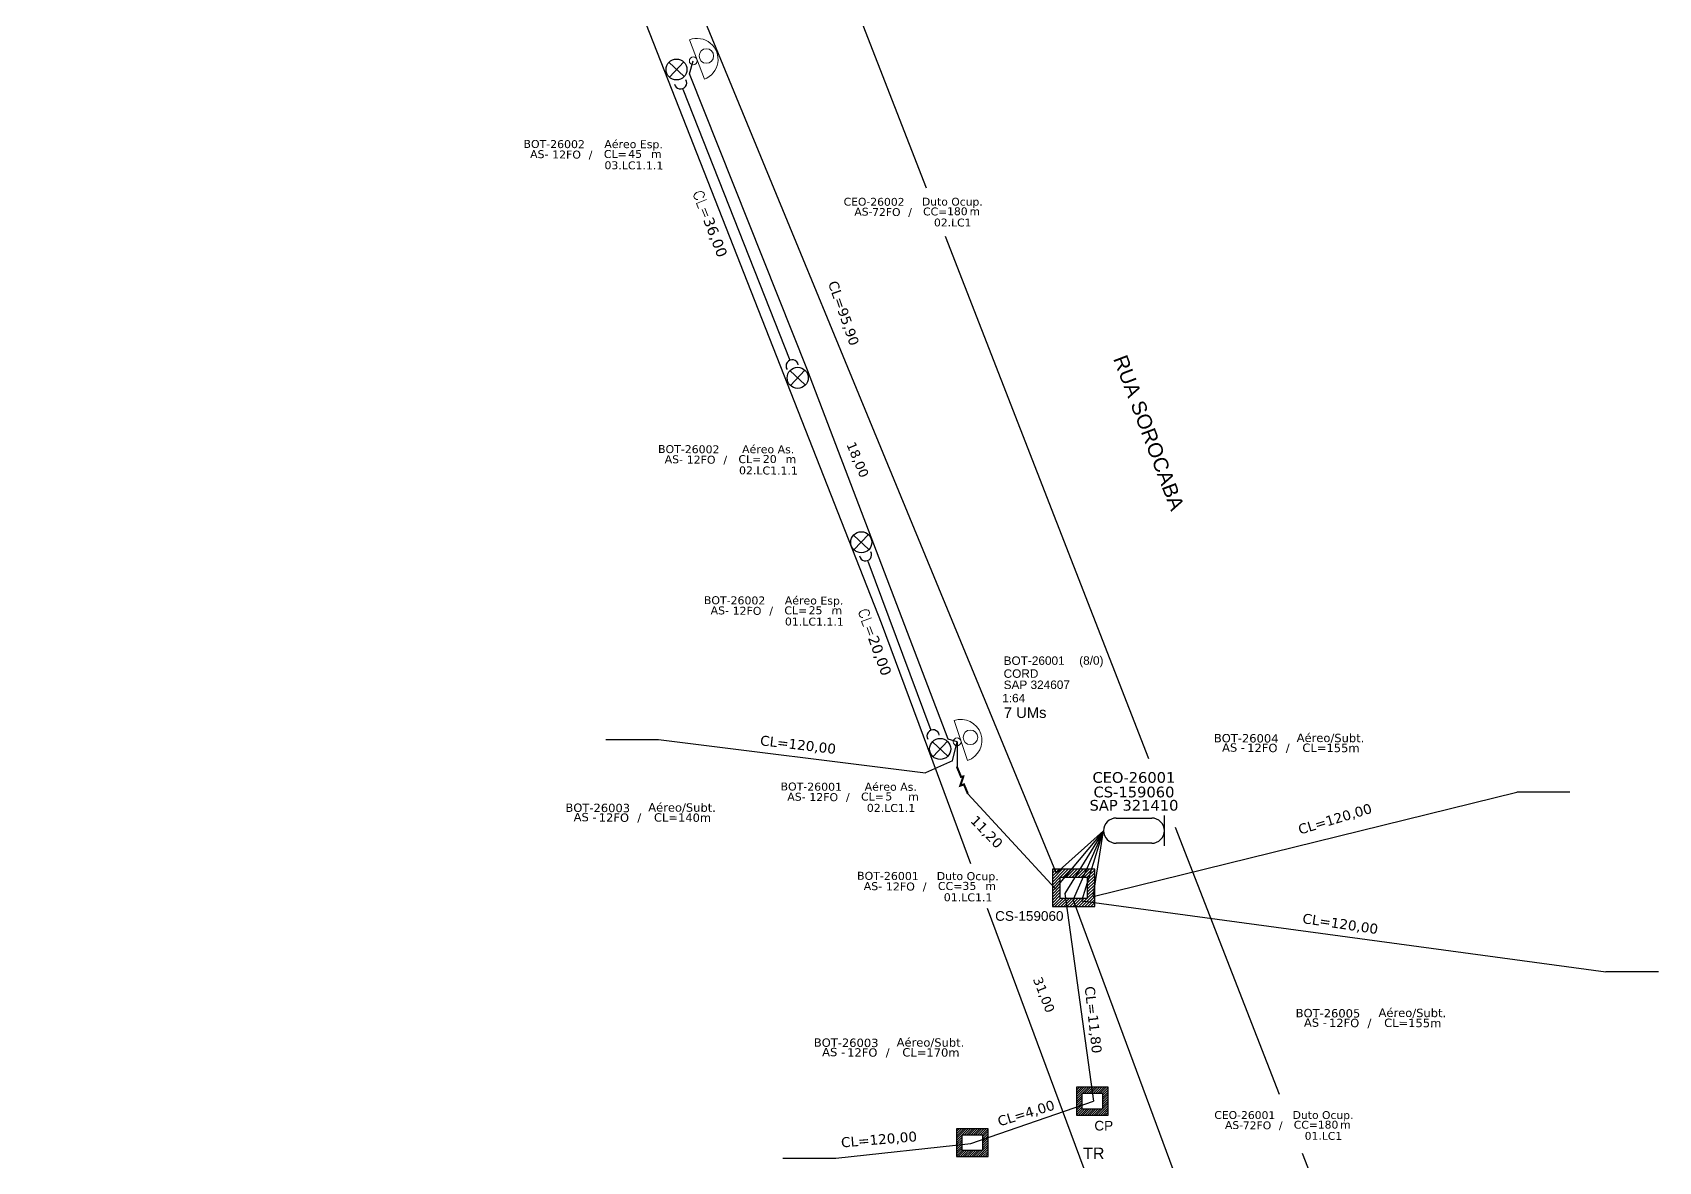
# Model space of a CAD drawing. Extents: x -89 to 1641, y 705 to 1299.
# Drawn here: x 422.5 to 594.9, y 919.2 to 1038.9 of the extents above; entities that cross this region are included whole.
import ezdxf
from ezdxf.enums import TextEntityAlignment as Align

# ---------------------------------------------------------------- set-up
doc = ezdxf.new("R2010")
doc.units = 0
for name, color, linetype in [('10.1-Caixas Subterrâneas', 5, 'Continuous'), ('10.4-Postes', 1, 'Continuous'), ('20.4-CEOS', 1, 'Continuous'), ('20.5-CEO', 1, 'Continuous'), ('CAP a instalar', 1, 'Continuous'), ('celulas gpon', 7, 'Continuous'), ('E.T.', 7, 'Continuous'), ('label_cabos', 7, 'Continuous'), ('Legenda', 1, 'Continuous'), ('locais legendas', 7, 'Continuous'), ('QUADRA', 7, 'Continuous'), ('Subida Lateral', 5, 'Continuous')]:
    doc.layers.add(name, color=color, linetype=linetype)
for name, color, linetype, lineweight in [("20.0-LEGENDA DOS CDO'S", 1, 'Continuous', 0), ('20.2-CDO_POSTE', 1, 'Continuous', 5), ('20.6-CORDOALHA_SUPORTE', 7, 'Continuous', 25), ('Segmento Logradouro Texto', 7, 'Continuous', 0)]:
    doc.layers.add(name, color=color, linetype=linetype, lineweight=lineweight)
doc.layers.add('EXTRA', color=50, linetype='Continuous', plot=False)
doc.styles.add('ARIAL', font='arial.ttf')
doc.styles.add('DIGICADE', font='arial.ttf')
doc.styles.add('ROMANS', font='romans')
doc.styles.add('siredit', font='verdana.ttf')
doc.styles.get("Standard").update_dxf_attribs({"font": 'arial.ttf'})
doc.linetypes.add('FENCELINE1', pattern='A,0.25,-0.1,[133,ltypeshp.shx,S=0.1,R=0,X=-0.1,Y=0],-0.1,1', length=1.45)

# ---------------------------------------------------------------- blocks, each defined once
blk = doc.blocks.new('*X65')
at = {"color": 0, "linetype": 'Continuous'}
for p, q in [((-1.25, 0.34099), (-0.49099, 1.1)), ((-1.25, 0.517767), (-0.667767, 1.1)), ((-1.25, 0.694544), (-0.844544, 1.1)), ((-1.25, 0.87132), (-1.02132, 1.1)), ((-1.25, 1.048097), (-1.198097, 1.1)), ((-0.789214, 0.625), (-0.314214, 1.1)), ((-0.612437, 0.625), (-0.137437, 1.1)), ((-0.43566, 0.625), (0.03934, 1.1)), ((-0.258883, 0.625), (0.216117, 1.1)), ((-0.082107, 0.625), (0.392893, 1.1)), ((0.09467, 0.625), (0.56967, 1.1)), ((0.271447, 0.625), (0.746447, 1.1)), ((0.448223, 0.625), (0.923223, 1.1)), ((0.625, 0.625), (1.1, 1.1)), ((0.801777, 0.625), (1.25, 1.073223)), ((-1.25, 0.164214), (-0.8035, 0.610714)), ((-1.25, -0.012563), (-0.8035, 0.433937)), ((-1.25, -0.18934), (-0.8035, 0.25716)), ((-1.25, -0.366117), (-0.8035, 0.080383)), ((0.8035, 0.449947), (1.25, 0.896447)), ((0.8035, 0.27317), (1.25, 0.71967)), ((0.8035, 0.096393), (1.25, 0.542893)), ((0.8035, -0.080383), (1.25, 0.366117)), ((0.8035, -0.25716), (1.25, 0.18934)), ((0.8035, -0.433937), (1.25, 0.012563)), ((-1.25, -0.542893), (-0.8035, -0.096393)), ((-1.25, -0.71967), (-0.8035, -0.27317)), ((-1.25, -0.896447), (-0.8035, -0.449947)), ((-1.25, -1.073223), (-0.801777, -0.625)), ((-1.1, -1.1), (-0.625, -0.625)), ((-0.923223, -1.1), (-0.448223, -0.625)), ((-0.746447, -1.1), (-0.271447, -0.625)), ((-0.56967, -1.1), (-0.09467, -0.625)), ((-0.392893, -1.1), (0.082107, -0.625)), ((-0.216117, -1.1), (0.258883, -0.625)), ((-0.03934, -1.1), (0.43566, -0.625)), ((0.137437, -1.1), (0.612437, -0.625)), ((0.314214, -1.1), (0.789214, -0.625)), ((0.49099, -1.1), (1.25, -0.34099)), ((0.667767, -1.1), (1.25, -0.517767)), ((0.8035, -0.610714), (1.25, -0.164214)), ((0.844544, -1.1), (1.25, -0.694544)), ((1.02132, -1.1), (1.25, -0.87132)), ((1.198097, -1.1), (1.25, -1.048097))]:
    blk.add_line(p, q, dxfattribs=at)
blk = doc.blocks.new('MANHOLE_MQ')
at = {"color": 0, "linetype": 'Continuous'}
for p, q in [((0.00000623, 0.00000569), (-0.00000627, 0.00000569)), ((-0.00000627, 0.00000569), (-0.00000627, -0.00000531)), ((0.00000623, -0.00000531), (0.00000623, 0.00000569)), ((-0.00000404, 0.00000331), (0.00000399, 0.00000331)), ((-0.00000404, -0.00000294), (-0.00000404, 0.00000331)), ((0.00000399, 0.00000331), (0.00000399, -0.00000294)), ((0.00000399, -0.00000294), (-0.00000404, -0.00000294)), ((0.00000399, -0.00000294), (0.00000399, -0.00000294)), ((-0.00000627, -0.00000531), (0.00000623, -0.00000531))]:
    blk.add_line(p, q, dxfattribs=at)
at = {"color": 0, "linetype": 'Continuous', "xscale": 5e-06, "yscale": 5e-06, "zscale": 1e-05}
blk.add_blockref('*X65', (-0.00000002, 0.00000019), dxfattribs=at)
blk = doc.blocks.new('*U101')
at = {"color": 0}
blk.add_line((2.14, -0.58), (-2.1, -0.68), dxfattribs=at)
for centre, radius in [((0, 0.38), 0.733), ((0.03, -1.03), 0.393)]:
    blk.add_circle(centre, radius, dxfattribs=at)
blk.add_arc((0.02, -0.63), 2.12, 1.3782, 181.3782, dxfattribs=at)
blk = doc.blocks.new('Inst CB DT OCUP CFOA-SM-AS-120-S-12 A')
at = {"layer": 'label_cabos', "color": 0, "style": 'siredit'}
for tag, flags, p in [('ID_ATIVIDADE', 3, (1.31, 2.67)), ('FATOR', 1, (11.56, 2.55))]:
    blk.add_attdef(tag, text='', height=1, rotation=359.69, dxfattribs=dict(at, flags=flags)).set_placement(p, align=Align.MIDDLE_CENTER)
for tag, p in [('TIPO_CABO', (1.26, 0)), ('DESTINO_CABO', (3.13, 1.26)), ('CABO', (4.69, -0.05)), ('/', (7.71, -0.05)), ('LANCE', (10.91, 0)), ('TIPO_CABO', (13.11, 1.24)), ('UND', (15.96, 0)), ('FID', (13.15, -1.41))]:
    blk.add_attdef(tag, text='', height=1, rotation=359.69, dxfattribs=at).set_placement(p, align=Align.MIDDLE_CENTER)
blk.add_attdef('QTDE', (12.43, -0.47), '', height=1, rotation=359.69, dxfattribs=at)
blk = doc.blocks.new('Inst CB AS CFOA-SM-AS-120-S-12 A')
at = {"layer": 'label_cabos', "color": 0, "style": 'siredit'}
for tag, flags, p in [('ID_ATIVIDADE', 3, (1.31, 2.67)), ('FATOR', 1, (11.56, 2.55))]:
    blk.add_attdef(tag, text='', height=1, rotation=359.69, dxfattribs=dict(at, flags=flags)).set_placement(p, align=Align.MIDDLE_CENTER)
for tag, p in [('TIPO_CABO', (1.26, 0)), ('DESTINO_CABO', (3.13, 1.26)), ('CABO', (4.69, -0.05)), ('/', (7.71, -0.05)), ('LANCE', (10.81, 0)), ('TIPO_CABO', (13.11, 1.24)), ('UND', (15.96, 0)), ('FID', (13.15, -1.41))]:
    blk.add_attdef(tag, text='', height=1, rotation=359.69, dxfattribs=at).set_placement(p, align=Align.MIDDLE_CENTER)
blk.add_attdef('QTDE', (12.43, -0.47), '', height=1, rotation=359.69, dxfattribs=at)
blk = doc.blocks.new('Inst CB ESP CFOA-SM-AS-120-S-12 A')
at = {"layer": 'label_cabos', "color": 0, "style": 'siredit'}
for tag, flags, p in [('ID_ATIVIDADE', 3, (1.31, 2.67)), ('FATOR', 1, (11.56, 2.55))]:
    blk.add_attdef(tag, text='', height=1, rotation=359.69, dxfattribs=dict(at, flags=flags)).set_placement(p, align=Align.MIDDLE_CENTER)
for tag, p in [('TIPO_CABO', (1.26, 0)), ('DESTINO_CABO', (3.13, 1.26)), ('CABO', (4.69, -0.05)), ('/', (7.71, -0.05)), ('LANCE', (10.81, 0)), ('TIPO_CABO', (13.11, 1.24)), ('UND', (15.96, 0)), ('FID', (13.15, -1.41))]:
    blk.add_attdef(tag, text='', height=1, rotation=359.69, dxfattribs=at).set_placement(p, align=Align.MIDDLE_CENTER)
blk.add_attdef('QTDE', (12.43, -0.47), '', height=1, rotation=359.69, dxfattribs=at)
blk = doc.blocks.new('Inst CDOE-8 CAIXA DIST OPT CDOE 48F_8D C_SPL OPTAP')
at = {"layer": "20.0-LEGENDA DOS CDO'S", "color": 0}
for tag, p, style, flags in [('ID_ATIVIDADE', (0.12, 6.47), 'ARIAL', 3), ('FATOR', (7.92, 6.47), 'ARIAL', 1), ('QTDE', (0.23, -0.97), 'DIGICADE', 3)]:
    blk.add_attdef(tag, p, '', height=0.8, rotation=0.118, dxfattribs=dict(at, style=style, flags=flags))
at = {"layer": "20.0-LEGENDA DOS CDO'S", "color": 0, "style": 'ARIAL'}
for tag, p, height in [('CORDOALHA', (0.12, 4.02), 0.8), ('FID', (0.12, 5.25), 0.8), ('SAP', (0.12, 2.96), 0.8), ('1:XX', (-0.01, 1.7), 0.8), ('UMS', (0.14, 0.22), 1)]:
    blk.add_attdef(tag, p, '', height=height, rotation=0.118, dxfattribs=at)
blk.add_attdef('FIBRAS_UTILIZADAS', text='', height=0.8, rotation=0.118, dxfattribs=at).set_placement((13.48, 5.26), align=Align.CENTER)
blk = doc.blocks.new('LEGENDA DOS CABOS')
at = {"layer": 'EXTRA', "color": 0, "style": 'siredit'}
for tag, p in [('ID', (4.6, 0.97)), ('XX', (9.03, 0.97))]:
    blk.add_attdef(tag, text='', height=0.48, rotation=359.69, dxfattribs=at).set_placement(p, align=Align.MIDDLE_CENTER)
at = {"layer": 'Legenda', "color": 0, "style": 'siredit'}
for tag, p in [('TIPO_CABO', (1.31, 0)), ('CABO', (4.69, -0.05)), ('/', (6.81, -0.05)), ('METROS', (10.03, -0.05))]:
    blk.add_attdef(tag, text='', height=0.8, rotation=359.69, dxfattribs=at).set_placement(p, align=Align.MIDDLE_CENTER)
blk = doc.blocks.new('Inst CB DT OCUP CFOA-SM-AS-80-TS-72')
at = {"layer": 'label_cabos', "color": 0, "style": 'siredit'}
for tag, flags, p in [('ID_ATIVIDADE', 3, (1.31, 2.67)), ('FATOR', 1, (11.56, 2.55))]:
    blk.add_attdef(tag, text='', height=1, rotation=359.69, dxfattribs=dict(at, flags=flags)).set_placement(p, align=Align.MIDDLE_CENTER)
for tag, p in [('TIPO_CABO', (1.76, 0)), ('DESTINO_CABO', (3.13, 1.26)), ('CABO', (4.69, -0.05)), ('/', (7.71, -0.05)), ('LANCE', (10.91, 0)), ('TIPO_CABO', (13.11, 1.24)), ('UND', (15.96, 0)), ('FID', (13.15, -1.41))]:
    blk.add_attdef(tag, text='', height=1, rotation=359.69, dxfattribs=at).set_placement(p, align=Align.MIDDLE_CENTER)
blk.add_attdef('QTDE', (12.43, -0.47), '', height=1, rotation=359.69, dxfattribs=at)

msp = doc.modelspace()

# ---------------------------------------------------------------- linework, layer by layer
at = {"layer": '10.4-Postes', "color": 1}
for p, q in [((490, 1035.76), (491.63, 1034.24)), ((491.57, 1035.82), (490.06, 1034.19)), ((502.84, 1003.07), (504.47, 1001.54)), ((504.42, 1003.12), (502.89, 1001.48)), ((509.58, 985.62), (511.22, 984.09)), ((511.16, 985.68), (509.63, 984.04)), ((517.96, 963.71), (519.59, 962.18)), ((519.54, 963.76), (518.01, 962.12))]:
    msp.add_line(p, q, dxfattribs=at)
for centre, radius in [((490.81, 1035), 1.11), ((503.66, 1002.3), 1.12), ((510.4, 984.86), 1.12), ((518.77, 962.94), 1.12)]:
    msp.add_circle(centre, radius, dxfattribs=at)
at = {"layer": '20.5-CEO', "color": 7}
for p, q in [((537.44, 955.61), (541.2, 955.61)), ((541.2, 952.93), (537.44, 952.93))]:
    msp.add_line(p, q, dxfattribs=at)
msp.add_lwpolyline([(542.54, 952.66), (542.54, 955.89)], dxfattribs=at)
for centre, start, end in [((537.44, 954.27), 90, 270), ((541.2, 954.27), 270, 90)]:
    msp.add_arc(centre, 1.34, start, end, dxfattribs=at)
at = {"layer": '20.6-CORDOALHA_SUPORTE'}
for p, q in [((491.49, 1032.93), (502.84, 1004.16)), ((511.09, 982.86), (517.79, 964.92))]:
    msp.add_line(p, q, dxfattribs=at)
for centre, radius, start, end in [((491.24, 1033.59), 0.652, 191.6569, 30.1065), ((503.08, 1003.55), 0.657, 9.6647, 213.3787), ((510.85, 983.53), 0.652, 190.6092, 29.0588), ((518.02, 964.31), 0.657, 8.617, 212.331)]:
    msp.add_arc(centre, radius, start, end, dxfattribs=at)
at = {"layer": 'CAP a instalar', "color": 7, "ltscale": 5}
for points in [[(479.91, 1073.84), (531.08, 949.75)], [(530.96, 948.14), (521.7, 958.19)], [(536.1, 954.27), (530.92, 948.1)], [(536.1, 954.27), (531.08, 949.75)], [(536.1, 954.27), (532.87, 946.96)], [(564.8, 860.77), (532.87, 946.96)]]:
    msp.add_lwpolyline(points, dxfattribs=at)
at = {"layer": 'CAP a instalar', "color": 7, "linetype": 'FENCELINE1', "ltscale": 5}
for points in [[(492.2, 1034.54), (492.59, 1035.91)], [(519.61, 963.99), (504.71, 1003.12), (492.2, 1034.54)], [(520.57, 963.69), (519.61, 963.99)], [(520.57, 963.69), (520.57, 961.04)]]:
    msp.add_lwpolyline(points, dxfattribs=at)
at = {"layer": 'CAP a instalar', "color": 251, "ltscale": 5}
for points in [[(483.3, 963.94), (488.9, 963.95)], [(488.9, 963.95), (517.21, 960.42)], [(520.07, 961.66), (520.57, 963.69)], [(520.07, 961.66), (517.21, 960.42)], [(534.98, 947.3), (579.93, 958.36)], [(585.53, 958.36), (579.93, 958.36)], [(536.1, 954.27), (531.97, 947.6)], [(533.78, 946.82), (536.1, 954.27)], [(534.98, 947.3), (536.1, 954.27)], [(531.97, 947.6), (535.02, 925.57), (535.02, 925.57)], [(533.78, 946.82), (589.34, 939.3)], [(594.94, 939.3), (589.34, 939.3)], [(507.7, 919.54), (522.02, 921.08), (535.02, 925.57)], [(502.1, 919.53), (507.7, 919.54)]]:
    msp.add_lwpolyline(points, dxfattribs=at)
at = {"layer": 'CAP a instalar', "linetype": 'FENCELINE1', "ltscale": 5}
msp.add_lwpolyline([(520.07, 961.66), (520.07, 961.66)], dxfattribs=at)
at = {"layer": 'QUADRA'}
for points in [[(518.48, 960.29), (512.55, 976.27), (487.62, 1039.75), (453.76, 1115.8), (453.09, 1116.11), (452.33, 1116.05), (441.21, 1112.62), (422.52, 1107.74)], [(489.68, 1093.41), (517.3, 1022.45)], [(519.29, 1017.33), (540.85, 961.93)], [(522.03, 950.74), (518.48, 960.29)], [(543.69, 954.64), (554.71, 926.33)], [(546.57, 884.55), (540.25, 901.65), (523.78, 946)], [(557.15, 920.07), (570.15, 886.66)]]:
    msp.add_lwpolyline(points, dxfattribs=at)
at = {"layer": 'Subida Lateral', "color": 5, "const_width": 0.224}
msp.add_lwpolyline([(521.7, 958.19), (521.29, 959.18), (520.9, 959.05), (521.22, 960.02), (520.98, 959.98), (520.53, 961.08)], dxfattribs=at)

# ---------------------------------------------------------------- block references
at = {"color": 0, "lineweight": 0}
ref = msp.add_blockref('Inst CB ESP CFOA-SM-AS-120-S-12 A', (475.19, 1026.03), dxfattribs=dict(at, xscale=0.8442891523558846, yscale=0.8442891523558846, zscale=0.8442891523558846))
ref.add_attrib('DESTINO_CABO', 'BOT-26002', dxfattribs={"layer": 'label_cabos', "color": 0, "height": 0.844, "rotation": 359.69, "style": 'siredit'}).set_placement((477.84, 1027.09), align=Align.MIDDLE_CENTER)
ref.add_attrib('CABO', '12FO', dxfattribs={"layer": 'label_cabos', "color": 0, "height": 0.844, "rotation": 359.69, "style": 'siredit'}).set_placement((479.15, 1025.98), align=Align.MIDDLE_CENTER)
ref.add_attrib('TIPO_CABO', 'Aéreo Esp.', dxfattribs={"layer": 'label_cabos', "color": 0, "height": 0.844, "rotation": 359.69, "style": 'siredit'}).set_placement((486.26, 1027.08), align=Align.MIDDLE_CENTER)
ref.add_attrib('/', '/', dxfattribs={"layer": 'label_cabos', "color": 0, "height": 0.844, "rotation": 359.69, "style": 'siredit'}).set_placement((481.7, 1025.98), align=Align.MIDDLE_CENTER)
ref.add_attrib('TIPO_CABO', 'AS-', dxfattribs={"layer": 'label_cabos', "color": 0, "height": 0.844, "rotation": 359.69, "style": 'siredit'}).set_placement((476.26, 1026.02), align=Align.MIDDLE_CENTER)
ref.add_attrib('FID', '03.LC1.1.1', dxfattribs={"layer": 'label_cabos', "color": 0, "height": 0.844, "rotation": 359.69, "style": 'siredit'}).set_placement((486.29, 1024.83), align=Align.MIDDLE_CENTER)
ref.add_attrib('LANCE', 'CL=', dxfattribs={"layer": 'label_cabos', "color": 0, "height": 0.844, "rotation": 359.69, "style": 'siredit'}).set_placement((484.32, 1026.03), align=Align.MIDDLE_CENTER)
ref.add_attrib('QTDE', '45', (485.69, 1025.63), dxfattribs={"layer": 'label_cabos', "color": 0, "height": 0.844, "rotation": 359.69, "style": 'siredit'})
ref.add_attrib('UND', 'm', dxfattribs={"layer": 'label_cabos', "color": 0, "height": 0.844, "rotation": 359.69, "style": 'siredit'}).set_placement((488.67, 1026.03), align=Align.MIDDLE_CENTER)
ref = msp.add_blockref('Inst CB AS CFOA-SM-AS-120-S-12 A', (489.46, 993.67), dxfattribs=dict(at, xscale=0.8442891523558846, yscale=0.8442891523558846, zscale=0.8442891523558846))
ref.add_attrib('DESTINO_CABO', 'BOT-26002', dxfattribs={"layer": 'label_cabos', "color": 0, "height": 0.844, "rotation": 359.69, "style": 'siredit'}).set_placement((492.11, 994.73), align=Align.MIDDLE_CENTER)
ref.add_attrib('CABO', '12FO', dxfattribs={"layer": 'label_cabos', "color": 0, "height": 0.844, "rotation": 359.69, "style": 'siredit'}).set_placement((493.42, 993.62), align=Align.MIDDLE_CENTER)
ref.add_attrib('TIPO_CABO', 'Aéreo As.', dxfattribs={"layer": 'label_cabos', "color": 0, "height": 0.844, "rotation": 359.69, "style": 'siredit'}).set_placement((500.53, 994.72), align=Align.MIDDLE_CENTER)
ref.add_attrib('/', '/', dxfattribs={"layer": 'label_cabos', "color": 0, "height": 0.844, "rotation": 359.69, "style": 'siredit'}).set_placement((495.98, 993.62), align=Align.MIDDLE_CENTER)
ref.add_attrib('TIPO_CABO', 'AS-', dxfattribs={"layer": 'label_cabos', "color": 0, "height": 0.844, "rotation": 359.69, "style": 'siredit'}).set_placement((490.53, 993.66), align=Align.MIDDLE_CENTER)
ref.add_attrib('FID', '02.LC1.1.1', dxfattribs={"layer": 'label_cabos', "color": 0, "height": 0.844, "rotation": 359.69, "style": 'siredit'}).set_placement((500.56, 992.47), align=Align.MIDDLE_CENTER)
ref.add_attrib('LANCE', 'CL=', dxfattribs={"layer": 'label_cabos', "color": 0, "height": 0.844, "rotation": 359.69, "style": 'siredit'}).set_placement((498.59, 993.67), align=Align.MIDDLE_CENTER)
ref.add_attrib('QTDE', '20', (499.96, 993.27), dxfattribs={"layer": 'label_cabos', "color": 0, "height": 0.844, "rotation": 359.69, "style": 'siredit'})
ref.add_attrib('UND', 'm', dxfattribs={"layer": 'label_cabos', "color": 0, "height": 0.844, "rotation": 359.69, "style": 'siredit'}).set_placement((502.94, 993.67), align=Align.MIDDLE_CENTER)
ref = msp.add_blockref('Inst CB ESP CFOA-SM-AS-120-S-12 A', (494.33, 977.63), dxfattribs=dict(at, xscale=0.8442891523558846, yscale=0.8442891523558846, zscale=0.8442891523558846))
ref.add_attrib('DESTINO_CABO', 'BOT-26002', dxfattribs={"layer": 'label_cabos', "color": 0, "height": 0.844, "rotation": 359.69, "style": 'siredit'}).set_placement((496.97, 978.7), align=Align.MIDDLE_CENTER)
ref.add_attrib('CABO', '12FO', dxfattribs={"layer": 'label_cabos', "color": 0, "height": 0.844, "rotation": 359.69, "style": 'siredit'}).set_placement((498.29, 977.59), align=Align.MIDDLE_CENTER)
ref.add_attrib('TIPO_CABO', 'Aéreo Esp.', dxfattribs={"layer": 'label_cabos', "color": 0, "height": 0.844, "rotation": 359.69, "style": 'siredit'}).set_placement((505.4, 978.68), align=Align.MIDDLE_CENTER)
ref.add_attrib('/', '/', dxfattribs={"layer": 'label_cabos', "color": 0, "height": 0.844, "rotation": 359.69, "style": 'siredit'}).set_placement((500.84, 977.59), align=Align.MIDDLE_CENTER)
ref.add_attrib('TIPO_CABO', 'AS-', dxfattribs={"layer": 'label_cabos', "color": 0, "height": 0.844, "rotation": 359.69, "style": 'siredit'}).set_placement((495.4, 977.63), align=Align.MIDDLE_CENTER)
ref.add_attrib('FID', '01.LC1.1.1', dxfattribs={"layer": 'label_cabos', "color": 0, "height": 0.844, "rotation": 359.69, "style": 'siredit'}).set_placement((505.43, 976.44), align=Align.MIDDLE_CENTER)
ref.add_attrib('LANCE', 'CL=', dxfattribs={"layer": 'label_cabos', "color": 0, "height": 0.844, "rotation": 359.69, "style": 'siredit'}).set_placement((503.46, 977.63), align=Align.MIDDLE_CENTER)
ref.add_attrib('QTDE', '25', (504.82, 977.23), dxfattribs={"layer": 'label_cabos', "color": 0, "height": 0.844, "rotation": 359.69, "style": 'siredit'})
ref.add_attrib('UND', 'm', dxfattribs={"layer": 'label_cabos', "color": 0, "height": 0.844, "rotation": 359.69, "style": 'siredit'}).set_placement((507.81, 977.63), align=Align.MIDDLE_CENTER)
ref = msp.add_blockref('Inst CB AS CFOA-SM-AS-120-S-12 A', (502.46, 957.88), dxfattribs=dict(at, xscale=0.8442891523558846, yscale=0.8442891523558846, zscale=0.8442891523558846))
ref.add_attrib('DESTINO_CABO', 'BOT-26001', dxfattribs={"layer": 'label_cabos', "color": 0, "height": 0.844, "rotation": 359.69, "style": 'siredit'}).set_placement((505.1, 958.94), align=Align.MIDDLE_CENTER)
ref.add_attrib('CABO', '12FO', dxfattribs={"layer": 'label_cabos', "color": 0, "height": 0.844, "rotation": 359.69, "style": 'siredit'}).set_placement((506.42, 957.83), align=Align.MIDDLE_CENTER)
ref.add_attrib('TIPO_CABO', 'Aéreo As.', dxfattribs={"layer": 'label_cabos', "color": 0, "height": 0.844, "rotation": 359.69, "style": 'siredit'}).set_placement((513.53, 958.93), align=Align.MIDDLE_CENTER)
ref.add_attrib('/', '/', dxfattribs={"layer": 'label_cabos', "color": 0, "height": 0.844, "rotation": 359.69, "style": 'siredit'}).set_placement((508.97, 957.83), align=Align.MIDDLE_CENTER)
ref.add_attrib('TIPO_CABO', 'AS-', dxfattribs={"layer": 'label_cabos', "color": 0, "height": 0.844, "rotation": 359.69, "style": 'siredit'}).set_placement((503.53, 957.87), align=Align.MIDDLE_CENTER)
ref.add_attrib('FID', '02.LC1.1', dxfattribs={"layer": 'label_cabos', "color": 0, "height": 0.844, "rotation": 359.69, "style": 'siredit'}).set_placement((513.56, 956.68), align=Align.MIDDLE_CENTER)
ref.add_attrib('LANCE', 'CL=', dxfattribs={"layer": 'label_cabos', "color": 0, "height": 0.844, "rotation": 359.69, "style": 'siredit'}).set_placement((511.59, 957.88), align=Align.MIDDLE_CENTER)
ref.add_attrib('QTDE', '5', (512.95, 957.48), dxfattribs={"layer": 'label_cabos', "color": 0, "height": 0.844, "rotation": 359.69, "style": 'siredit'})
ref.add_attrib('UND', 'm', dxfattribs={"layer": 'label_cabos', "color": 0, "height": 0.844, "rotation": 359.69, "style": 'siredit'}).set_placement((515.94, 957.88), align=Align.MIDDLE_CENTER)
ref = msp.add_blockref('Inst CB DT OCUP CFOA-SM-AS-120-S-12 A', (510.57, 948.4), dxfattribs=dict(at, xscale=0.8486802147132738, yscale=0.8486802147132738, zscale=0.8486802147132738))
ref.add_attrib('DESTINO_CABO', 'BOT-26001', dxfattribs={"layer": 'label_cabos', "color": 0, "height": 0.849, "rotation": 359.69, "style": 'siredit'}).set_placement((513.23, 949.47), align=Align.MIDDLE_CENTER)
ref.add_attrib('CABO', '12FO', dxfattribs={"layer": 'label_cabos', "color": 0, "height": 0.849, "rotation": 359.69, "style": 'siredit'}).set_placement((514.55, 948.35), align=Align.MIDDLE_CENTER)
ref.add_attrib('TIPO_CABO', 'Duto Ocup.', dxfattribs={"layer": 'label_cabos', "color": 0, "height": 0.849, "rotation": 359.69, "style": 'siredit'}).set_placement((521.69, 949.45), align=Align.MIDDLE_CENTER)
ref.add_attrib('/', '/', dxfattribs={"layer": 'label_cabos', "color": 0, "height": 0.849, "rotation": 359.69, "style": 'siredit'}).set_placement((517.12, 948.35), align=Align.MIDDLE_CENTER)
ref.add_attrib('TIPO_CABO', 'AS-', dxfattribs={"layer": 'label_cabos', "color": 0, "height": 0.849, "rotation": 359.69, "style": 'siredit'}).set_placement((511.64, 948.39), align=Align.MIDDLE_CENTER)
ref.add_attrib('FID', '01.LC1.1', dxfattribs={"layer": 'label_cabos', "color": 0, "height": 0.849, "rotation": 359.69, "style": 'siredit'}).set_placement((521.73, 947.2), align=Align.MIDDLE_CENTER)
ref.add_attrib('LANCE', 'CC=', dxfattribs={"layer": 'label_cabos', "color": 0, "height": 0.849, "rotation": 359.69, "style": 'siredit'}).set_placement((519.83, 948.4), align=Align.MIDDLE_CENTER)
ref.add_attrib('QTDE', '35', (521.12, 947.99), dxfattribs={"layer": 'label_cabos', "color": 0, "height": 0.849, "rotation": 359.69, "style": 'siredit'})
ref.add_attrib('UND', 'm', dxfattribs={"layer": 'label_cabos', "color": 0, "height": 0.849, "rotation": 359.69, "style": 'siredit'}).set_placement((524.12, 948.4), align=Align.MIDDLE_CENTER)
at = {"layer": '10.1-Caixas Subterrâneas', "color": 30, "rotation": 180.0000000000613}
for p, xscale, yscale, zscale in [((532.91, 948.27), 359124.7696084459, 359124.7696084459, 359124.7696084459), ((534.9, 925.63), 268226.4234340488, 268226.4234340488, 268226.4234340488), ((522.16, 921.24), 268226.4234340488, 268226.4234340488, 268226.4234340488)]:
    msp.add_blockref('MANHOLE_MQ', p, dxfattribs=dict(at, xscale=xscale, yscale=yscale, zscale=zscale))
at = {"layer": "20.0-LEGENDA DOS CDO'S", "color": 7, "lineweight": 0}
ref = msp.add_blockref('Inst CDOE-8 CAIXA DIST OPT CDOE 48F_8D C_SPL OPTAP', (525.36, 965.98), dxfattribs=dict(at, xscale=1.12, yscale=1.12, zscale=1.12))
ref.add_attrib('FID', 'BOT-26001', (525.5, 971.85), dxfattribs={"color": 0, "height": 0.896, "rotation": 0.118, "style": 'ARIAL'})
ref.add_attrib('CORDOALHA', 'CORD', (525.5, 970.48), dxfattribs={"color": 0, "height": 0.896, "rotation": 0.118, "style": 'ARIAL'})
ref.add_attrib('SAP', 'SAP 324607', (525.5, 969.29), dxfattribs={"color": 0, "height": 0.896, "rotation": 0.118, "style": 'ARIAL'})
ref.add_attrib('1:XX', '1:64', (525.35, 967.88), dxfattribs={"color": 0, "height": 0.896, "rotation": 0.118, "style": 'ARIAL'})
ref.add_attrib('UMS', '7 UMs', (525.52, 966.22), dxfattribs={"color": 0, "height": 1.12, "rotation": 0.118, "style": 'ARIAL'})
ref.add_attrib('FIBRAS_UTILIZADAS', '(8/0)', dxfattribs={"color": 0, "height": 0.896, "rotation": 0.118, "style": 'ARIAL'}).set_placement((534.8, 971.87), align=Align.CENTER)
at = {"layer": '20.2-CDO_POSTE', "color": 7, "zscale": 1.053861200603207}
for p, xscale, yscale, rotation in [((493.6, 1036.3), 1.053861200603206, 1.053861200603207, 289.3752856044492), ((521.59, 964.05), 1.053861200603207, 1.053861200603206, 287.3254601562218)]:
    msp.add_blockref('*U101', p, dxfattribs=dict(at, xscale=xscale, yscale=yscale, rotation=rotation))
at = {"layer": 'label_cabos'}
ref = msp.add_blockref('Inst CB DT OCUP CFOA-SM-AS-80-TS-72', (509.16, 1019.92), dxfattribs=dict(at, xscale=0.8316142551429574, yscale=0.8316142551429573, zscale=0.8316142551429573, rotation=0.1315642785740551))
ref.add_attrib('DESTINO_CABO', 'CEO-26002', dxfattribs={"color": 0, "height": 0.832, "rotation": 359.8216, "style": 'siredit'}).set_placement((511.76, 1020.97), align=Align.MIDDLE_CENTER)
ref.add_attrib('CABO', '72FO', dxfattribs={"color": 0, "height": 0.832, "rotation": 359.8216, "style": 'siredit'}).set_placement((513.06, 1019.88), align=Align.MIDDLE_CENTER)
ref.add_attrib('TIPO_CABO', 'Duto Ocup.', dxfattribs={"color": 0, "height": 0.832, "rotation": 359.8216, "style": 'siredit'}).set_placement((520.06, 1020.98), align=Align.MIDDLE_CENTER)
ref.add_attrib('/', '/', dxfattribs={"color": 0, "height": 0.832, "rotation": 359.8216, "style": 'siredit'}).set_placement((515.58, 1019.89), align=Align.MIDDLE_CENTER)
ref.add_attrib('TIPO_CABO', 'AS-', dxfattribs={"color": 0, "height": 0.832, "rotation": 359.8216, "style": 'siredit'}).set_placement((510.63, 1019.92), align=Align.MIDDLE_CENTER)
ref.add_attrib('FID', '02.LC1', dxfattribs={"color": 0, "height": 0.832, "rotation": 359.8216, "style": 'siredit'}).set_placement((520.1, 1018.77), align=Align.MIDDLE_CENTER)
ref.add_attrib('LANCE', 'CC=', dxfattribs={"color": 0, "height": 0.832, "rotation": 359.8216, "style": 'siredit'}).set_placement((518.23, 1019.94), align=Align.MIDDLE_CENTER)
ref.add_attrib('QTDE', '180', (519.5, 1019.55), dxfattribs={"color": 0, "height": 0.832, "rotation": 359.8216, "style": 'siredit'})
ref.add_attrib('UND', 'm', dxfattribs={"color": 0, "height": 0.832, "rotation": 359.8216, "style": 'siredit'}).set_placement((522.44, 1019.95), align=Align.MIDDLE_CENTER)
at = {"layer": 'label_cabos', "color": 0, "lineweight": 0}
ref = msp.add_blockref('LEGENDA DOS CABOS', (547.45, 962.63), dxfattribs=dict(at, xscale=0.8884834430164837, yscale=0.8884834430164837, zscale=0.8884834430164837))
ref.add_attrib('ID', 'BOT-26004', dxfattribs={"color": 0, "height": 0.888, "rotation": 359.69, "style": 'siredit'}).set_placement((551.22, 964.07), align=Align.MIDDLE_CENTER)
ref.add_attrib('CABO', '12FO', dxfattribs={"color": 0, "height": 0.888, "rotation": 359.69, "style": 'siredit'}).set_placement((552.93, 963.05), align=Align.MIDDLE_CENTER)
ref.add_attrib('METROS', 'CL=155m', dxfattribs={"color": 0, "height": 0.888, "rotation": 359.69, "style": 'siredit'}).set_placement((560.21, 963.05), align=Align.MIDDLE_CENTER)
ref.add_attrib('XX', 'Aéreo/Subt.', dxfattribs={"color": 0, "height": 0.8885, "rotation": 359.69, "style": 'siredit'}).set_placement((560.16, 964.11), align=Align.MIDDLE_CENTER)
ref.add_attrib('/', '/', dxfattribs={"color": 0, "height": 0.888, "rotation": 359.69, "style": 'siredit'}).set_placement((555.62, 963.05), align=Align.MIDDLE_CENTER)
ref.add_attrib('TIPO_CABO', 'AS -', dxfattribs={"color": 0, "height": 0.888, "rotation": 359.69, "style": 'siredit'}).set_placement((549.88, 963.09), align=Align.MIDDLE_CENTER)
ref = msp.add_blockref('LEGENDA DOS CABOS', (478.69, 955.24), dxfattribs=dict(at, xscale=0.8884834430164837, yscale=0.8884834430164837, zscale=0.8884834430164837))
ref.add_attrib('ID', 'BOT-26003', dxfattribs={"color": 0, "height": 0.888, "rotation": 359.69, "style": 'siredit'}).set_placement((482.46, 956.69), align=Align.MIDDLE_CENTER)
ref.add_attrib('CABO', '12FO', dxfattribs={"color": 0, "height": 0.888, "rotation": 359.69, "style": 'siredit'}).set_placement((484.17, 955.66), align=Align.MIDDLE_CENTER)
ref.add_attrib('METROS', 'CL=140m', dxfattribs={"color": 0, "height": 0.888, "rotation": 359.69, "style": 'siredit'}).set_placement((491.45, 955.66), align=Align.MIDDLE_CENTER)
ref.add_attrib('XX', 'Aéreo/Subt.', dxfattribs={"color": 0, "height": 0.8885, "rotation": 359.69, "style": 'siredit'}).set_placement((491.4, 956.73), align=Align.MIDDLE_CENTER)
ref.add_attrib('/', '/', dxfattribs={"color": 0, "height": 0.888, "rotation": 359.69, "style": 'siredit'}).set_placement((486.86, 955.66), align=Align.MIDDLE_CENTER)
ref.add_attrib('TIPO_CABO', 'AS -', dxfattribs={"color": 0, "height": 0.888, "rotation": 359.69, "style": 'siredit'}).set_placement((481.12, 955.71), align=Align.MIDDLE_CENTER)
ref = msp.add_blockref('LEGENDA DOS CABOS', (556.12, 933.46), dxfattribs=dict(at, xscale=0.8884834430164837, yscale=0.8884834430164837, zscale=0.8884834430164837))
ref.add_attrib('ID', 'BOT-26005', dxfattribs={"color": 0, "height": 0.888, "rotation": 359.69, "style": 'siredit'}).set_placement((559.89, 934.91), align=Align.MIDDLE_CENTER)
ref.add_attrib('CABO', '12FO', dxfattribs={"color": 0, "height": 0.888, "rotation": 359.69, "style": 'siredit'}).set_placement((561.6, 933.88), align=Align.MIDDLE_CENTER)
ref.add_attrib('METROS', 'CL=155m', dxfattribs={"color": 0, "height": 0.888, "rotation": 359.69, "style": 'siredit'}).set_placement((568.88, 933.88), align=Align.MIDDLE_CENTER)
ref.add_attrib('XX', 'Aéreo/Subt.', dxfattribs={"color": 0, "height": 0.8885, "rotation": 359.69, "style": 'siredit'}).set_placement((568.84, 934.95), align=Align.MIDDLE_CENTER)
ref.add_attrib('/', '/', dxfattribs={"color": 0, "height": 0.888, "rotation": 359.69, "style": 'siredit'}).set_placement((564.29, 933.88), align=Align.MIDDLE_CENTER)
ref.add_attrib('TIPO_CABO', 'AS -', dxfattribs={"color": 0, "height": 0.888, "rotation": 359.69, "style": 'siredit'}).set_placement((558.56, 933.92), align=Align.MIDDLE_CENTER)
ref = msp.add_blockref('LEGENDA DOS CABOS', (505.03, 930.33), dxfattribs=dict(at, xscale=0.8884834430164837, yscale=0.8884834430164837, zscale=0.8884834430164837))
ref.add_attrib('ID', 'BOT-26003', dxfattribs={"color": 0, "height": 0.888, "rotation": 359.69, "style": 'siredit'}).set_placement((508.8, 931.78), align=Align.MIDDLE_CENTER)
ref.add_attrib('CABO', '12FO', dxfattribs={"color": 0, "height": 0.888, "rotation": 359.69, "style": 'siredit'}).set_placement((510.51, 930.75), align=Align.MIDDLE_CENTER)
ref.add_attrib('METROS', 'CL=170m', dxfattribs={"color": 0, "height": 0.888, "rotation": 359.69, "style": 'siredit'}).set_placement((517.79, 930.75), align=Align.MIDDLE_CENTER)
ref.add_attrib('XX', 'Aéreo/Subt.', dxfattribs={"color": 0, "height": 0.8885, "rotation": 359.69, "style": 'siredit'}).set_placement((517.74, 931.81), align=Align.MIDDLE_CENTER)
ref.add_attrib('/', '/', dxfattribs={"color": 0, "height": 0.888, "rotation": 359.69, "style": 'siredit'}).set_placement((513.2, 930.75), align=Align.MIDDLE_CENTER)
ref.add_attrib('TIPO_CABO', 'AS -', dxfattribs={"color": 0, "height": 0.888, "rotation": 359.69, "style": 'siredit'}).set_placement((507.47, 930.79), align=Align.MIDDLE_CENTER)
at = {"layer": 'label_cabos'}
ref = msp.add_blockref('Inst CB DT OCUP CFOA-SM-AS-80-TS-72', (548.47, 923.05), dxfattribs=dict(at, xscale=0.8316142551429574, yscale=0.8316142551429573, zscale=0.8316142551429573, rotation=0.1315642785740551))
ref.add_attrib('DESTINO_CABO', 'CEO-26001', dxfattribs={"color": 0, "height": 0.832, "rotation": 359.8216, "style": 'siredit'}).set_placement((551.07, 924.11), align=Align.MIDDLE_CENTER)
ref.add_attrib('CABO', '72FO', dxfattribs={"color": 0, "height": 0.832, "rotation": 359.8216, "style": 'siredit'}).set_placement((552.37, 923.02), align=Align.MIDDLE_CENTER)
ref.add_attrib('TIPO_CABO', 'Duto Ocup.', dxfattribs={"color": 0, "height": 0.832, "rotation": 359.8216, "style": 'siredit'}).set_placement((559.37, 924.11), align=Align.MIDDLE_CENTER)
ref.add_attrib('/', '/', dxfattribs={"color": 0, "height": 0.832, "rotation": 359.8216, "style": 'siredit'}).set_placement((554.88, 923.02), align=Align.MIDDLE_CENTER)
ref.add_attrib('TIPO_CABO', 'AS-', dxfattribs={"color": 0, "height": 0.832, "rotation": 359.8216, "style": 'siredit'}).set_placement((549.93, 923.05), align=Align.MIDDLE_CENTER)
ref.add_attrib('FID', '01.LC1', dxfattribs={"color": 0, "height": 0.832, "rotation": 359.8216, "style": 'siredit'}).set_placement((559.41, 921.9), align=Align.MIDDLE_CENTER)
ref.add_attrib('LANCE', 'CC=', dxfattribs={"color": 0, "height": 0.832, "rotation": 359.8216, "style": 'siredit'}).set_placement((557.54, 923.08), align=Align.MIDDLE_CENTER)
ref.add_attrib('QTDE', '180', (558.81, 922.68), dxfattribs={"color": 0, "height": 0.832, "rotation": 359.8216, "style": 'siredit'})
ref.add_attrib('UND', 'm', dxfattribs={"color": 0, "height": 0.832, "rotation": 359.8216, "style": 'siredit'}).set_placement((561.74, 923.09), align=Align.MIDDLE_CENTER)

# ---------------------------------------------------------------- texts
at = {"layer": '20.4-CEOS', "color": 7, "linetype": 'ByBlock', "lineweight": 0, "style": 'siredit'}
msp.add_text('CEO-26001', height=1.131, dxfattribs=at).set_placement((539.31, 960.48), align=Align.TOP_CENTER)
at = {"layer": '20.5-CEO', "color": 7, "linetype": 'ByBlock', "lineweight": 0, "style": 'siredit'}
for s, p in [('CS-159060', (539.32, 958.94)), ('SAP 321410', (539.32, 957.53))]:
    msp.add_text(s, height=1.135, dxfattribs=at).set_placement(p, align=Align.TOP_CENTER)
at = {"layer": '20.6-CORDOALHA_SUPORTE', "color": 0, "linetype": 'ByBlock', "lineweight": 0, "style": 'ROMANS'}
for rotation, p in [(291.5217, (493.62, 1019.06)), (290.474, (511.09, 974.71))]:
    msp.add_text('CL=', height=1.12, rotation=rotation, dxfattribs=at).set_placement(p, align=Align.RIGHT)
at = {"layer": '20.6-CORDOALHA_SUPORTE', "color": 0, "linetype": 'ByBlock', "lineweight": 0, "style": 'siredit'}
for s, rotation, p in [('36,00', 291.2117, (493.62, 1019.06)), ('20,00', 290.164, (511.09, 974.71))]:
    msp.add_text(s, height=1.12, rotation=rotation, dxfattribs=at).set_placement(p)
at = {"layer": 'celulas gpon', "color": 3, "style": 'siredit'}
for s, rotation, p in [('CL=95,90', 289.3281, (506.86, 1012.36)), ('CL=120,00', 353.3464, (499.63, 963.34)), ('CL=120,00', 16.8186, (556.92, 953.85)), ('11,20', 314.123, (521.89, 955.26)), ('CL=120,00', 351.6875, (557.13, 944.47)), ('CL=11,80', 276.3729, (534.09, 937.71)), ('CL=4,00', 16.9925, (525.05, 922.9)), ('CL=120,00', 4.7485, (508.3, 920.67))]:
    msp.add_text(s, height=1.053, rotation=rotation, dxfattribs=at).set_placement(p)
at = {"layer": 'celulas gpon', "style": 'siredit'}
for s, rotation, p in [('18,00', 292.6616, (508.81, 995.24)), ('31,00', 291.4925, (528.59, 938.52))]:
    msp.add_text(s, height=1.003, rotation=rotation, dxfattribs=at).set_placement(p)
at = {"layer": 'E.T.', "color": 10, "linetype": 'ByBlock', "lineweight": 0, "insert": (533.92, 920.66), "char_height": 1.221, "width": 1.2591, "attachment_point": 1, "style": 'ARIAL'}
msp.add_mtext('TR', dxfattribs=at)
at = {"layer": 'locais legendas', "color": 30}
for s, p in [('CS-159060', (524.6, 944.71)), ('CP', (535.12, 922.47))]:
    msp.add_text(s, height=1.025, dxfattribs=at).set_placement(p)
at = {"layer": 'Segmento Logradouro Texto', "color": 5, "linetype": 'Continuous', "insert": (538.54, 1004.88), "char_height": 1.5454, "width": 17.8314, "attachment_point": 1, "rotation": 290.764, "style": 'DIGICADE'}
msp.add_mtext('\\o\\l\\fArial|b0|i0|c0|p34;\\T1.0000000000;\\W1.0000000000;RUA SOROCABA', dxfattribs=at)

doc.saveas('drawing.dxf')
